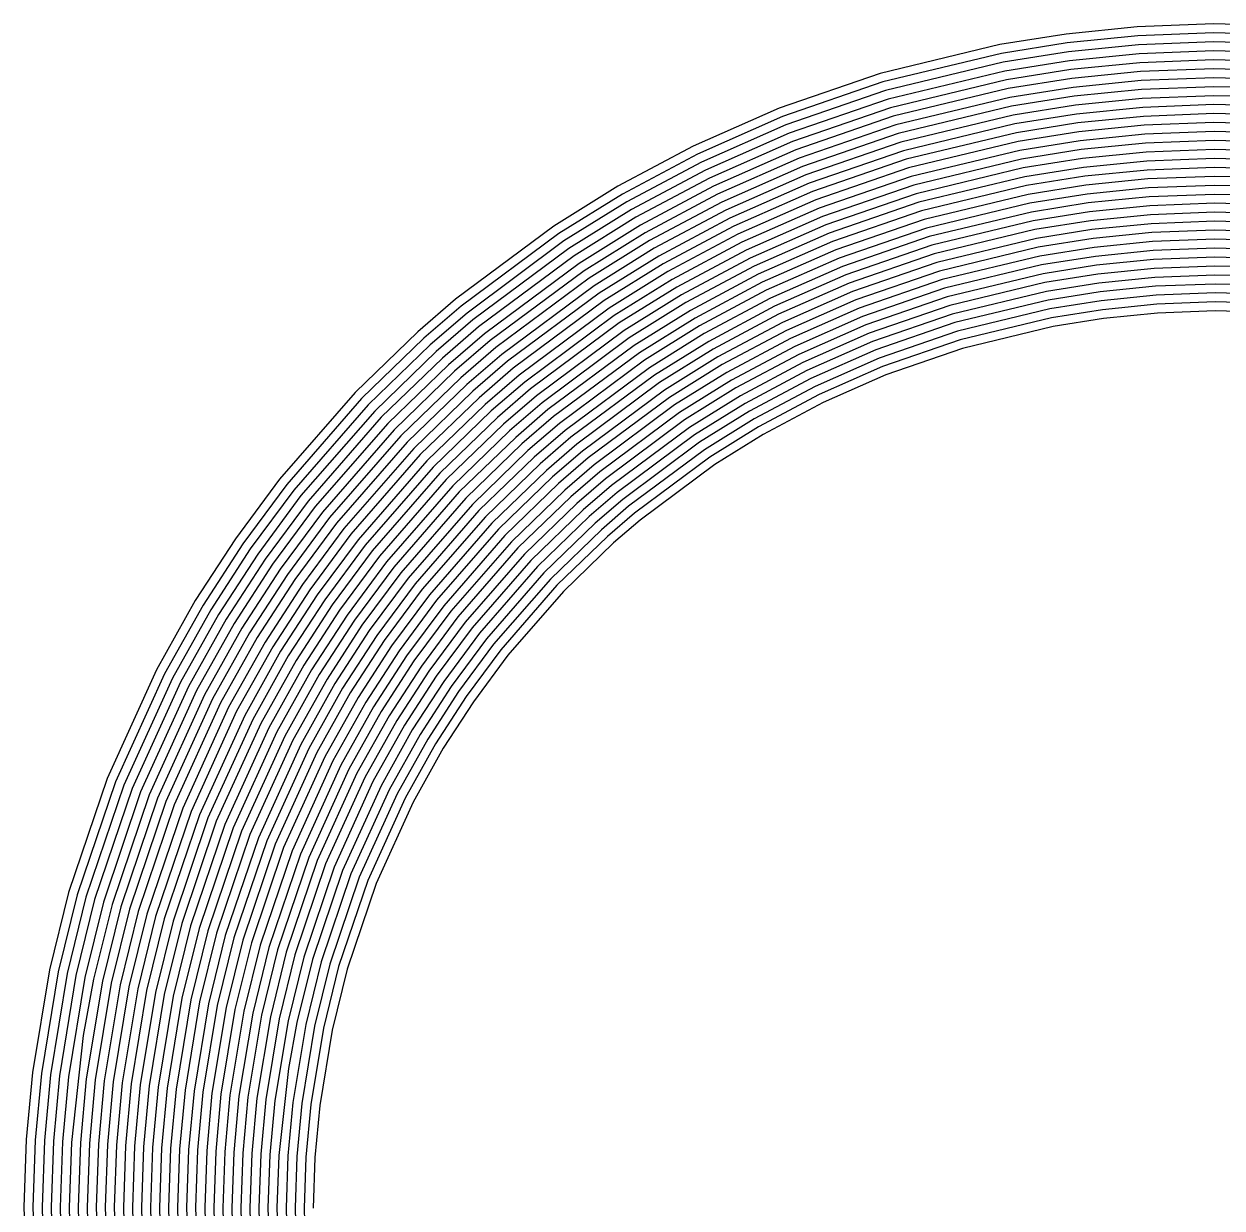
# Model space of a CAD drawing. Header units: metres. Extents: x -19 to 19, y -19.6 to 19.6.
# Drawn here: x 1.022 to 5.002, y 15.697 to 19.63 of the extents above; entities that cross this region are included whole.
import ezdxf

# ---------------------------------------------------------------- set-up
doc = ezdxf.new("R2010")
doc.units = ezdxf.units.M

msp = doc.modelspace()

# ---------------------------------------------------------------- linework, layer by layer
for p, q in [((4.719764, 19.620265, -0.495129), (4.483577, 19.596554, -0.492104)), ((4.972677, 19.630106, -0.496395), (4.719764, 19.620265, -0.495129)), ((5.24357, 19.622935, -0.495508), (4.972677, 19.630106, -0.496395)), ((4.483577, 19.596554, -0.492104), (4.262965, 19.561513, -0.487653)), ((4.721864, 19.590551, -0.491456), (4.487463, 19.567018, -0.488459)), ((4.972865, 19.600317, -0.492712), (4.721864, 19.590551, -0.491456)), ((5.24171, 19.5932, -0.491833), (4.972865, 19.600317, -0.492712)), ((4.262965, 19.561513, -0.487653), (3.8665, 19.466029, -0.475577)), ((4.487463, 19.567018, -0.488459), (4.268517, 19.532241, -0.484046)), ((4.723964, 19.560836, -0.487784), (4.491348, 19.537483, -0.484813)), ((4.973053, 19.570528, -0.489029), (4.723964, 19.560836, -0.487784)), ((4.973241, 19.540739, -0.485346), (4.726065, 19.531121, -0.484112)), ((5.23985, 19.563466, -0.488157), (4.973053, 19.570528, -0.489029)), ((5.23799, 19.533731, -0.484482), (4.973241, 19.540739, -0.485346)), ((4.268517, 19.532241, -0.484046), (3.875041, 19.437476, -0.472075)), ((4.274068, 19.502969, -0.480439), (3.883581, 19.408922, -0.468574)), ((4.491348, 19.537483, -0.484813), (4.274068, 19.502969, -0.480439)), ((4.495233, 19.507947, -0.481167), (4.27962, 19.473697, -0.476833)), ((4.726065, 19.531121, -0.484112), (4.495233, 19.507947, -0.481167)), ((4.728165, 19.501407, -0.48044), (4.499118, 19.478411, -0.477522)), ((4.97343, 19.51095, -0.481662), (4.728165, 19.501407, -0.48044)), ((5.23613, 19.503996, -0.480806), (4.97343, 19.51095, -0.481662)), ((3.8665, 19.466029, -0.475577), (3.530355, 19.350237, -0.46103)), ((4.27962, 19.473697, -0.476833), (3.892122, 19.380368, -0.465072)), ((4.499118, 19.478411, -0.477522), (4.285172, 19.444426, -0.473226)), ((4.730265, 19.471692, -0.476768), (4.503003, 19.448875, -0.473876)), ((4.973618, 19.481162, -0.477979), (4.730265, 19.471692, -0.476768)), ((5.23427, 19.474261, -0.477131), (4.973618, 19.481162, -0.477979)), ((3.875041, 19.437476, -0.472075), (3.541435, 19.322556, -0.457654)), ((4.285172, 19.444426, -0.473226), (3.900663, 19.351815, -0.461571)), ((4.503003, 19.448875, -0.473876), (4.290724, 19.415154, -0.46962)), ((4.506888, 19.419339, -0.47023), (4.296276, 19.385882, -0.466013)), ((4.732366, 19.441978, -0.473096), (4.506888, 19.419339, -0.47023)), ((4.973806, 19.451373, -0.474296), (4.732366, 19.441978, -0.473096)), ((4.973994, 19.421584, -0.470613), (4.734466, 19.412263, -0.469424)), ((5.23241, 19.444526, -0.473456), (4.973806, 19.451373, -0.474296)), ((5.23055, 19.414792, -0.46978), (4.973994, 19.421584, -0.470613)), ((3.883581, 19.408922, -0.468574), (3.552514, 19.294875, -0.454279)), ((3.892122, 19.380368, -0.465072), (3.563594, 19.267194, -0.450904)), ((4.290724, 19.415154, -0.46962), (3.909203, 19.323261, -0.458069)), ((4.296276, 19.385882, -0.466013), (3.917744, 19.294707, -0.454568)), ((4.510773, 19.389803, -0.466585), (4.301828, 19.35661, -0.462407)), ((4.734466, 19.412263, -0.469424), (4.510773, 19.389803, -0.466585)), ((4.736566, 19.382548, -0.465752), (4.514658, 19.360267, -0.462939)), ((4.974183, 19.391795, -0.46693), (4.736566, 19.382548, -0.465752)), ((5.22869, 19.385057, -0.466105), (4.974183, 19.391795, -0.46693)), ((3.530355, 19.350237, -0.46103), (3.245299, 19.224568, -0.445349)), ((3.900663, 19.351815, -0.461571), (3.574673, 19.239513, -0.447529)), ((4.301828, 19.35661, -0.462407), (3.926284, 19.266154, -0.451066)), ((4.514658, 19.360267, -0.462939), (4.307379, 19.327338, -0.4588)), ((4.738667, 19.352834, -0.462079), (4.518543, 19.330731, -0.459293)), ((4.974371, 19.362006, -0.463246), (4.738667, 19.352834, -0.462079)), ((5.22683, 19.355322, -0.462429), (4.974371, 19.362006, -0.463246)), ((3.541435, 19.322556, -0.457654), (3.258776, 19.197947, -0.442123)), ((3.909203, 19.323261, -0.458069), (3.585753, 19.211832, -0.444154)), ((4.307379, 19.327338, -0.4588), (3.934825, 19.2376, -0.447564)), ((4.518543, 19.330731, -0.459293), (4.312931, 19.298066, -0.455193)), ((4.522428, 19.301195, -0.455648), (4.318483, 19.268795, -0.451587)), ((4.740767, 19.323119, -0.458407), (4.522428, 19.301195, -0.455648)), ((4.974559, 19.332217, -0.459563), (4.740767, 19.323119, -0.458407)), ((4.974747, 19.302429, -0.45588), (4.742867, 19.293404, -0.454735)), ((5.22497, 19.325587, -0.458754), (4.974559, 19.332217, -0.459563)), ((5.22311, 19.295853, -0.455079), (4.974747, 19.302429, -0.45588)), ((3.552514, 19.294875, -0.454279), (3.272252, 19.171327, -0.438897)), ((3.563594, 19.267194, -0.450904), (3.285729, 19.144706, -0.435671)), ((3.917744, 19.294707, -0.454568), (3.596832, 19.184151, -0.440778)), ((3.926284, 19.266154, -0.451066), (3.607912, 19.156469, -0.437403)), ((4.312931, 19.298066, -0.455193), (3.943366, 19.209046, -0.444063)), ((4.318483, 19.268795, -0.451587), (3.951906, 19.180492, -0.440561)), ((4.526313, 19.271659, -0.452002), (4.324035, 19.239523, -0.44798)), ((4.742867, 19.293404, -0.454735), (4.526313, 19.271659, -0.452002)), ((4.744968, 19.26369, -0.451063), (4.530198, 19.242123, -0.448357)), ((4.974936, 19.27264, -0.452197), (4.744968, 19.26369, -0.451063)), ((5.22125, 19.266118, -0.451403), (4.974936, 19.27264, -0.452197)), ((3.245299, 19.224568, -0.445349), (2.994642, 19.090904, -0.428798)), ((3.574673, 19.239513, -0.447529), (3.299205, 19.118085, -0.432446)), ((3.934825, 19.2376, -0.447564), (3.618992, 19.128788, -0.434028)), ((4.324035, 19.239523, -0.44798), (3.960447, 19.151939, -0.43706)), ((4.530198, 19.242123, -0.448357), (4.329587, 19.210251, -0.444374)), ((4.747068, 19.233975, -0.447391), (4.534083, 19.212588, -0.444711)), ((4.975124, 19.242851, -0.448513), (4.747068, 19.233975, -0.447391)), ((5.21939, 19.236383, -0.447728), (4.975124, 19.242851, -0.448513)), ((3.258776, 19.197947, -0.442123), (3.00973, 19.065141, -0.425697)), ((3.585753, 19.211832, -0.444154), (3.312681, 19.091465, -0.42922)), ((3.596832, 19.184151, -0.440778), (3.326158, 19.064844, -0.425994)), ((3.943366, 19.209046, -0.444063), (3.630071, 19.101107, -0.430653)), ((3.951906, 19.180492, -0.440561), (3.641151, 19.073426, -0.427278)), ((4.329587, 19.210251, -0.444374), (3.968988, 19.123385, -0.433558)), ((4.335139, 19.180979, -0.440767), (3.977528, 19.094831, -0.430057)), ((4.534083, 19.212588, -0.444711), (4.335139, 19.180979, -0.440767)), ((4.537969, 19.183052, -0.441065), (4.34069, 19.151707, -0.437161)), ((4.749168, 19.20426, -0.443719), (4.537969, 19.183052, -0.441065)), ((4.975312, 19.213062, -0.44483), (4.749168, 19.20426, -0.443719)), ((4.9755, 19.183273, -0.441147), (4.751269, 19.174546, -0.440047)), ((5.21753, 19.206648, -0.444053), (4.975312, 19.213062, -0.44483)), ((5.21567, 19.176914, -0.440377), (4.9755, 19.183273, -0.441147)), ((3.272252, 19.171327, -0.438897), (3.024818, 19.039377, -0.422596)), ((3.285729, 19.144706, -0.435671), (3.039905, 19.013614, -0.419496)), ((3.607912, 19.156469, -0.437403), (3.339634, 19.038224, -0.422768)), ((3.960447, 19.151939, -0.43706), (3.65223, 19.045745, -0.423902)), ((4.34069, 19.151707, -0.437161), (3.986069, 19.066278, -0.426555)), ((4.541854, 19.153516, -0.43742), (4.346242, 19.122435, -0.433554)), ((4.751269, 19.174546, -0.440047), (4.541854, 19.153516, -0.43742)), ((4.753369, 19.144831, -0.436375), (4.545739, 19.12398, -0.433774)), ((4.975689, 19.153484, -0.437464), (4.753369, 19.144831, -0.436375)), ((5.21381, 19.147179, -0.436702), (4.975689, 19.153484, -0.437464)), ((3.299205, 19.118085, -0.432446), (3.054993, 18.98785, -0.416395)), ((3.618992, 19.128788, -0.434028), (3.35311, 19.011603, -0.419542)), ((3.630071, 19.101107, -0.430653), (3.366587, 18.984982, -0.416316)), ((3.968988, 19.123385, -0.433558), (3.66331, 19.018064, -0.420527)), ((4.346242, 19.122435, -0.433554), (3.99461, 19.037724, -0.423054)), ((4.545739, 19.12398, -0.433774), (4.351794, 19.093164, -0.429947)), ((4.755469, 19.115117, -0.432702), (4.549624, 19.094444, -0.430128)), ((4.975877, 19.123695, -0.433781), (4.755469, 19.115117, -0.432702)), ((5.21195, 19.117444, -0.433026), (4.975877, 19.123695, -0.433781)), ((2.994642, 19.090904, -0.428798), (2.782374, 18.958743, -0.412552)), ((3.00973, 19.065141, -0.425697), (2.799065, 18.933975, -0.409591)), ((3.312681, 19.091465, -0.42922), (3.070081, 18.962086, -0.413294)), ((3.326158, 19.064844, -0.425994), (3.085169, 18.936323, -0.410193)), ((3.641151, 19.073426, -0.427278), (3.380063, 18.958362, -0.41309)), ((3.977528, 19.094831, -0.430057), (3.674389, 18.990383, -0.417152)), ((3.986069, 19.066278, -0.426555), (3.685469, 18.962701, -0.413777)), ((4.351794, 19.093164, -0.429947), (4.00315, 19.00917, -0.419552)), ((4.357346, 19.063892, -0.426341), (4.011691, 18.980617, -0.41605)), ((4.549624, 19.094444, -0.430128), (4.357346, 19.063892, -0.426341)), ((4.553509, 19.064908, -0.426483), (4.362898, 19.03462, -0.422734)), ((4.75757, 19.085402, -0.42903), (4.553509, 19.064908, -0.426483)), ((4.976065, 19.093907, -0.430097), (4.75757, 19.085402, -0.42903)), ((4.976253, 19.064118, -0.426414), (4.75967, 19.055687, -0.425358)), ((5.21009, 19.087709, -0.429351), (4.976065, 19.093907, -0.430097)), ((5.20823, 19.057974, -0.425676), (4.976253, 19.064118, -0.426414)), ((3.024818, 19.039377, -0.422596), (2.815756, 18.909208, -0.406629)), ((3.339634, 19.038224, -0.422768), (3.100257, 18.910559, -0.407093)), ((3.65223, 19.045745, -0.423902), (3.39354, 18.931741, -0.409864)), ((3.99461, 19.037724, -0.423054), (3.696548, 18.93502, -0.410402)), ((4.362898, 19.03462, -0.422734), (4.020232, 18.952063, -0.412549)), ((4.557394, 19.035372, -0.422837), (4.36845, 19.005348, -0.419128)), ((4.75967, 19.055687, -0.425358), (4.557394, 19.035372, -0.422837)), ((4.76177, 19.025973, -0.421686), (4.561279, 19.005836, -0.419191)), ((4.976441, 19.034329, -0.422731), (4.76177, 19.025973, -0.421686)), ((5.20637, 19.02824, -0.422), (4.976441, 19.034329, -0.422731)), ((3.039905, 19.013614, -0.419496), (2.832446, 18.88444, -0.403667)), ((3.054993, 18.98785, -0.416395), (2.849137, 18.859673, -0.400706)), ((3.35311, 19.011603, -0.419542), (3.115345, 18.884796, -0.403992)), ((3.366587, 18.984982, -0.416316), (3.130432, 18.859032, -0.400891)), ((3.66331, 19.018064, -0.420527), (3.407016, 18.905121, -0.406639)), ((3.674389, 18.990383, -0.417152), (3.420492, 18.8785, -0.403413)), ((4.00315, 19.00917, -0.419552), (3.707628, 18.907339, -0.407026)), ((4.36845, 19.005348, -0.419128), (4.028772, 18.923509, -0.409047)), ((4.561279, 19.005836, -0.419191), (4.374001, 18.976076, -0.415521)), ((4.76387, 18.996258, -0.418014), (4.565164, 18.9763, -0.415546)), ((4.97663, 19.00454, -0.419048), (4.76387, 18.996258, -0.418014)), ((5.20451, 18.998505, -0.418325), (4.97663, 19.00454, -0.419048)), ((2.782374, 18.958743, -0.412552), (2.455676, 18.715739, -0.383001)), ((3.070081, 18.962086, -0.413294), (2.865828, 18.834905, -0.397744)), ((3.380063, 18.958362, -0.41309), (3.14552, 18.833269, -0.397791)), ((3.685469, 18.962701, -0.413777), (3.433969, 18.85188, -0.400187)), ((4.011691, 18.980617, -0.41605), (3.718707, 18.879658, -0.403651)), ((4.020232, 18.952063, -0.412549), (3.729787, 18.851977, -0.400276)), ((4.374001, 18.976076, -0.415521), (4.037313, 18.894956, -0.405546)), ((4.379553, 18.946804, -0.411915), (4.045853, 18.866402, -0.402044)), ((4.565164, 18.9763, -0.415546), (4.379553, 18.946804, -0.411915)), ((4.569049, 18.946764, -0.4119), (4.385105, 18.917532, -0.408308)), ((4.765971, 18.966543, -0.414342), (4.569049, 18.946764, -0.4119)), ((4.976818, 18.974751, -0.415365), (4.765971, 18.966543, -0.414342)), ((4.977006, 18.944962, -0.411681), (4.768071, 18.936829, -0.41067)), ((5.20265, 18.96877, -0.41465), (4.976818, 18.974751, -0.415365)), ((5.20079, 18.939035, -0.410974), (4.977006, 18.944962, -0.411681)), ((2.799065, 18.933975, -0.409591), (2.474842, 18.692809, -0.380294)), ((2.815756, 18.909208, -0.406629), (2.494008, 18.669879, -0.377587)), ((3.085169, 18.936323, -0.410193), (2.882519, 18.810138, -0.394783)), ((3.100257, 18.910559, -0.407093), (2.899209, 18.78537, -0.391821)), ((3.39354, 18.931741, -0.409864), (3.160608, 18.807505, -0.39469)), ((3.407016, 18.905121, -0.406639), (3.175696, 18.781742, -0.391589)), ((3.696548, 18.93502, -0.410402), (3.447445, 18.825259, -0.396961)), ((3.707628, 18.907339, -0.407026), (3.460921, 18.798638, -0.393735)), ((4.028772, 18.923509, -0.409047), (3.740866, 18.824296, -0.396901)), ((4.385105, 18.917532, -0.408308), (4.054394, 18.837848, -0.398543)), ((4.572934, 18.917228, -0.408254), (4.390657, 18.888261, -0.404701)), ((4.768071, 18.936829, -0.41067), (4.572934, 18.917228, -0.408254)), ((4.770171, 18.907114, -0.406998), (4.576819, 18.887692, -0.404609)), ((4.977194, 18.915173, -0.407998), (4.770171, 18.907114, -0.406998)), ((5.19893, 18.909301, -0.407299), (4.977194, 18.915173, -0.407998)), ((2.832446, 18.88444, -0.403667), (2.513174, 18.64695, -0.37488)), ((3.115345, 18.884796, -0.403992), (2.9159, 18.760603, -0.38886)), ((3.420492, 18.8785, -0.403413), (3.190784, 18.755978, -0.388489)), ((3.718707, 18.879658, -0.403651), (3.474398, 18.772018, -0.390509)), ((4.037313, 18.894956, -0.405546), (3.751946, 18.796614, -0.393526)), ((4.045853, 18.866402, -0.402044), (3.763026, 18.768933, -0.39015)), ((4.390657, 18.888261, -0.404701), (4.062935, 18.809294, -0.395041)), ((4.576819, 18.887692, -0.404609), (4.396209, 18.858989, -0.401095)), ((4.772272, 18.877399, -0.403325), (4.580704, 18.858157, -0.400963)), ((4.977383, 18.885385, -0.404315), (4.772272, 18.877399, -0.403325)), ((5.19707, 18.879566, -0.403623), (4.977383, 18.885385, -0.404315)), ((2.849137, 18.859673, -0.400706), (2.532341, 18.62402, -0.372173)), ((2.865828, 18.834905, -0.397744), (2.551507, 18.60109, -0.369465)), ((3.130432, 18.859032, -0.400891), (2.932591, 18.735835, -0.385898)), ((3.14552, 18.833269, -0.397791), (2.949282, 18.711068, -0.382937)), ((3.433969, 18.85188, -0.400187), (3.205872, 18.730215, -0.385388)), ((3.447445, 18.825259, -0.396961), (3.220959, 18.704451, -0.382287)), ((3.729787, 18.851977, -0.400276), (3.487874, 18.745397, -0.387283)), ((3.740866, 18.824296, -0.396901), (3.501351, 18.718777, -0.384058)), ((4.054394, 18.837848, -0.398543), (3.774105, 18.741252, -0.386775)), ((4.396209, 18.858989, -0.401095), (4.071475, 18.780741, -0.39154)), ((4.401761, 18.829717, -0.397488), (4.080016, 18.752187, -0.388038)), ((4.580704, 18.858157, -0.400963), (4.401761, 18.829717, -0.397488)), ((4.584589, 18.828621, -0.397317), (4.407312, 18.800445, -0.393882)), ((4.774372, 18.847685, -0.399653), (4.584589, 18.828621, -0.397317)), ((4.977571, 18.855596, -0.400632), (4.774372, 18.847685, -0.399653)), ((4.977759, 18.825807, -0.396948), (4.776472, 18.81797, -0.395981)), ((5.19521, 18.849831, -0.399948), (4.977571, 18.855596, -0.400632)), ((5.19335, 18.820096, -0.396273), (4.977759, 18.825807, -0.396948)), ((2.882519, 18.810138, -0.394783), (2.570673, 18.57816, -0.366758)), ((2.899209, 18.78537, -0.391821), (2.589839, 18.55523, -0.364051)), ((3.160608, 18.807505, -0.39469), (2.965972, 18.6863, -0.379975)), ((3.460921, 18.798638, -0.393735), (3.236047, 18.678688, -0.379186)), ((3.751946, 18.796614, -0.393526), (3.514827, 18.692156, -0.380832)), ((4.062935, 18.809294, -0.395041), (3.785185, 18.713571, -0.3834)), ((4.407312, 18.800445, -0.393882), (4.088557, 18.723633, -0.384537)), ((4.588474, 18.799085, -0.393672), (4.412864, 18.771173, -0.390275)), ((4.776472, 18.81797, -0.395981), (4.588474, 18.799085, -0.393672)), ((4.778573, 18.788255, -0.392309), (4.59236, 18.769549, -0.390026)), ((4.977947, 18.796018, -0.393265), (4.778573, 18.788255, -0.392309)), ((5.19149, 18.790362, -0.392597), (4.977947, 18.796018, -0.393265)), ((2.9159, 18.760603, -0.38886), (2.609006, 18.532301, -0.361344)), ((3.175696, 18.781742, -0.391589), (2.982663, 18.661533, -0.377014)), ((3.190784, 18.755978, -0.388489), (2.999354, 18.636765, -0.374052)), ((3.474398, 18.772018, -0.390509), (3.251135, 18.652924, -0.376086)), ((3.487874, 18.745397, -0.387283), (3.266223, 18.627161, -0.372985)), ((3.763026, 18.768933, -0.39015), (3.528303, 18.665536, -0.377606)), ((4.071475, 18.780741, -0.39154), (3.796264, 18.68589, -0.380025)), ((4.080016, 18.752187, -0.388038), (3.807344, 18.658209, -0.37665)), ((4.412864, 18.771173, -0.390275), (4.097097, 18.69508, -0.381035)), ((4.59236, 18.769549, -0.390026), (4.418416, 18.741901, -0.386668)), ((4.780673, 18.758541, -0.388637), (4.596245, 18.740013, -0.38638)), ((4.978136, 18.766229, -0.389582), (4.780673, 18.758541, -0.388637)), ((5.18963, 18.760627, -0.388922), (4.978136, 18.766229, -0.389582)), ((2.455676, 18.715739, -0.383001), (2.330492, 18.607788, -0.37)), ((2.932591, 18.735835, -0.385898), (2.628172, 18.509371, -0.358637)), ((2.949282, 18.711068, -0.382937), (2.647338, 18.486441, -0.355929)), ((3.205872, 18.730215, -0.385388), (3.016045, 18.611998, -0.371091)), ((3.220959, 18.704451, -0.382287), (3.032735, 18.58723, -0.368129)), ((3.501351, 18.718777, -0.384058), (3.281311, 18.601397, -0.369884)), ((3.774105, 18.741252, -0.386775), (3.54178, 18.638915, -0.37438)), ((3.785185, 18.713571, -0.3834), (3.555256, 18.612294, -0.371154)), ((4.088557, 18.723633, -0.384537), (3.818423, 18.630528, -0.373274)), ((4.418416, 18.741901, -0.386668), (4.105638, 18.666526, -0.377533)), ((4.423968, 18.71263, -0.383062), (4.114179, 18.637972, -0.374032)), ((4.596245, 18.740013, -0.38638), (4.423968, 18.71263, -0.383062)), ((4.60013, 18.710477, -0.382735), (4.42952, 18.683358, -0.379455)), ((4.782773, 18.728826, -0.384965), (4.60013, 18.710477, -0.382735)), ((4.978324, 18.73644, -0.385899), (4.782773, 18.728826, -0.384965)), ((4.978512, 18.706652, -0.382216), (4.784874, 18.699112, -0.381293)), ((5.18777, 18.730892, -0.385247), (4.978324, 18.73644, -0.385899)), ((5.18591, 18.701157, -0.381571), (4.978512, 18.706652, -0.382216)), ((2.474842, 18.692809, -0.380294), (2.350815, 18.585854, -0.367424)), ((2.494008, 18.669879, -0.377587), (2.371137, 18.56392, -0.364848)), ((2.965972, 18.6863, -0.379975), (2.666504, 18.463511, -0.353222)), ((3.236047, 18.678688, -0.379186), (3.049426, 18.562463, -0.365168)), ((3.514827, 18.692156, -0.380832), (3.296398, 18.575633, -0.366784)), ((3.528303, 18.665536, -0.377606), (3.311486, 18.54987, -0.363683)), ((3.796264, 18.68589, -0.380025), (3.568733, 18.585674, -0.367928)), ((4.097097, 18.69508, -0.381035), (3.829503, 18.602846, -0.369899)), ((4.105638, 18.666526, -0.377533), (3.840582, 18.575165, -0.366524)), ((4.42952, 18.683358, -0.379455), (4.122719, 18.609419, -0.37053)), ((4.604015, 18.680941, -0.379089), (4.435072, 18.654086, -0.375849)), ((4.784874, 18.699112, -0.381293), (4.604015, 18.680941, -0.379089)), ((4.786974, 18.669397, -0.377621), (4.6079, 18.651405, -0.375443)), ((4.9787, 18.676863, -0.378532), (4.786974, 18.669397, -0.377621)), ((5.18405, 18.671422, -0.377896), (4.9787, 18.676863, -0.378532)), ((2.513174, 18.64695, -0.37488), (2.39146, 18.541986, -0.362271)), ((2.532341, 18.62402, -0.372173), (2.411782, 18.520052, -0.359695)), ((2.982663, 18.661533, -0.377014), (2.685671, 18.440581, -0.350515)), ((2.999354, 18.636765, -0.374052), (2.704837, 18.417652, -0.347808)), ((3.251135, 18.652924, -0.376086), (3.066117, 18.537695, -0.362206)), ((3.266223, 18.627161, -0.372985), (3.082808, 18.512928, -0.359245)), ((3.54178, 18.638915, -0.37438), (3.326574, 18.524106, -0.360582)), ((3.807344, 18.658209, -0.37665), (3.582209, 18.559053, -0.364702)), ((3.818423, 18.630528, -0.373274), (3.595685, 18.532433, -0.361476)), ((4.114179, 18.637972, -0.374032), (3.851662, 18.547484, -0.363149)), ((4.435072, 18.654086, -0.375849), (4.13126, 18.580865, -0.367029)), ((4.440623, 18.624814, -0.372242), (4.139801, 18.552311, -0.363527)), ((4.6079, 18.651405, -0.375443), (4.440623, 18.624814, -0.372242)), ((2.330492, 18.607788, -0.37), (2.122206, 18.406214, -0.345947)), ((2.350815, 18.585854, -0.367424), (2.143832, 18.385539, -0.343546)), ((2.551507, 18.60109, -0.369465), (2.432104, 18.498118, -0.357119)), ((3.016045, 18.611998, -0.371091), (2.724003, 18.394722, -0.345101)), ((3.032735, 18.58723, -0.368129), (2.743169, 18.371792, -0.342393)), ((3.281311, 18.601397, -0.369884), (3.099498, 18.48816, -0.356283)), ((3.555256, 18.612294, -0.371154), (3.341662, 18.498343, -0.357482)), ((3.568733, 18.585674, -0.367928), (3.35675, 18.472579, -0.354381)), ((3.829503, 18.602846, -0.369899), (3.609162, 18.505812, -0.358251)), ((4.122719, 18.609419, -0.37053), (3.862741, 18.519803, -0.359774)), ((2.371137, 18.56392, -0.364848), (2.165459, 18.364865, -0.341144)), ((2.570673, 18.57816, -0.366758), (2.452427, 18.476184, -0.354542)), ((2.589839, 18.55523, -0.364051), (2.472749, 18.45425, -0.351966)), ((3.049426, 18.562463, -0.365168), (2.762336, 18.348862, -0.339686)), ((3.296398, 18.575633, -0.366784), (3.116189, 18.463393, -0.353321)), ((3.311486, 18.54987, -0.363683), (3.13288, 18.438625, -0.35036)), ((3.582209, 18.559053, -0.364702), (3.371838, 18.446816, -0.35128)), ((3.840582, 18.575165, -0.366524), (3.622638, 18.479192, -0.355025)), ((3.851662, 18.547484, -0.363149), (3.636114, 18.452571, -0.351799)), ((4.13126, 18.580865, -0.367029), (3.873821, 18.492122, -0.356398)), ((4.139801, 18.552311, -0.363527), (3.8849, 18.464441, -0.353023)), ((2.39146, 18.541986, -0.362271), (2.187085, 18.34419, -0.338742)), ((2.411782, 18.520052, -0.359695), (2.208712, 18.323515, -0.33634)), ((2.609006, 18.532301, -0.361344), (2.493072, 18.432316, -0.34939)), ((2.628172, 18.509371, -0.358637), (2.513394, 18.410382, -0.346813)), ((3.066117, 18.537695, -0.362206), (2.781502, 18.325933, -0.336979)), ((3.082808, 18.512928, -0.359245), (2.800668, 18.303003, -0.334272)), ((3.326574, 18.524106, -0.360582), (3.149571, 18.413858, -0.347398)), ((3.595685, 18.532433, -0.361476), (3.386925, 18.421052, -0.348179)), ((3.609162, 18.505812, -0.358251), (3.402013, 18.395289, -0.345079)), ((3.862741, 18.519803, -0.359774), (3.649591, 18.42595, -0.348573)), ((2.432104, 18.498118, -0.357119), (2.230338, 18.30284, -0.333938)), ((2.452427, 18.476184, -0.354542), (2.251965, 18.282166, -0.331536)), ((2.647338, 18.486441, -0.355929), (2.533717, 18.388448, -0.344237)), ((3.099498, 18.48816, -0.356283), (2.819834, 18.280073, -0.331565)), ((3.341662, 18.498343, -0.357482), (3.166261, 18.38909, -0.344437)), ((3.35675, 18.472579, -0.354381), (3.182952, 18.364323, -0.341475)), ((3.622638, 18.479192, -0.355025), (3.417101, 18.369525, -0.341978)), ((3.873821, 18.492122, -0.356398), (3.663067, 18.39933, -0.345347)), ((3.8849, 18.464441, -0.353023), (3.676544, 18.372709, -0.342121)), ((2.472749, 18.45425, -0.351966), (2.273591, 18.261491, -0.329134)), ((2.493072, 18.432316, -0.34939), (2.295218, 18.240816, -0.326732)), ((2.666504, 18.463511, -0.353222), (2.554039, 18.366514, -0.341661)), ((2.685671, 18.440581, -0.350515), (2.574362, 18.34458, -0.339084)), ((3.116189, 18.463393, -0.353321), (2.839001, 18.257143, -0.328857)), ((3.13288, 18.438625, -0.35036), (2.858167, 18.234213, -0.32615)), ((3.371838, 18.446816, -0.35128), (3.199643, 18.339555, -0.338514)), ((3.636114, 18.452571, -0.351799), (3.432189, 18.343762, -0.338877)), ((3.649591, 18.42595, -0.348573), (3.447277, 18.317998, -0.335777)), ((2.122206, 18.406214, -0.345947), (1.871049, 18.118066, -0.312045)), ((2.143832, 18.385539, -0.343546), (1.894755, 18.099783, -0.309953)), ((2.513394, 18.410382, -0.346813), (2.316845, 18.220142, -0.324331)), ((2.533717, 18.388448, -0.344237), (2.338471, 18.199467, -0.321929)), ((2.704837, 18.417652, -0.347808), (2.594684, 18.322646, -0.336508)), ((2.724003, 18.394722, -0.345101), (2.615006, 18.300712, -0.333932)), ((3.149571, 18.413858, -0.347398), (2.877333, 18.211284, -0.323443)), ((3.166261, 18.38909, -0.344437), (2.8965, 18.188354, -0.320736)), ((3.386925, 18.421052, -0.348179), (3.216333, 18.314788, -0.335552)), ((3.402013, 18.395289, -0.345079), (3.233024, 18.29002, -0.332591)), ((3.663067, 18.39933, -0.345347), (3.462365, 18.292235, -0.332676)), ((2.165459, 18.364865, -0.341144), (1.918461, 18.081501, -0.30786)), ((2.554039, 18.366514, -0.341661), (2.360098, 18.178792, -0.319527)), ((2.743169, 18.371792, -0.342393), (2.635329, 18.278778, -0.331355)), ((2.762336, 18.348862, -0.339686), (2.655651, 18.256844, -0.328779)), ((3.182952, 18.364323, -0.341475), (2.915666, 18.165424, -0.318029)), ((3.417101, 18.369525, -0.341978), (3.249715, 18.265253, -0.329629)), ((3.676544, 18.372709, -0.342121), (3.477452, 18.266471, -0.329575)), ((2.187085, 18.34419, -0.338742), (1.942167, 18.063218, -0.305768)), ((2.208712, 18.323515, -0.33634), (1.965873, 18.044936, -0.303676)), ((2.574362, 18.34458, -0.339084), (2.381724, 18.158117, -0.317125)), ((2.594684, 18.322646, -0.336508), (2.403351, 18.137443, -0.314723)), ((2.781502, 18.325933, -0.336979), (2.675974, 18.23491, -0.326203)), ((3.199643, 18.339555, -0.338514), (2.934832, 18.142494, -0.315321)), ((3.216333, 18.314788, -0.335552), (2.953998, 18.119564, -0.312614)), ((3.432189, 18.343762, -0.338877), (3.266406, 18.240485, -0.326668)), ((3.447277, 18.317998, -0.335777), (3.283096, 18.215717, -0.323706)), ((2.230338, 18.30284, -0.333938), (1.989579, 18.026653, -0.301583)), ((2.251965, 18.282166, -0.331536), (2.013285, 18.008371, -0.299491)), ((2.615006, 18.300712, -0.333932), (2.424977, 18.116768, -0.312321)), ((2.635329, 18.278778, -0.331355), (2.446604, 18.096093, -0.309919)), ((2.800668, 18.303003, -0.334272), (2.696296, 18.212976, -0.323627)), ((2.819834, 18.280073, -0.331565), (2.716619, 18.191042, -0.32105)), ((3.233024, 18.29002, -0.332591), (2.973165, 18.096635, -0.309907)), ((3.249715, 18.265253, -0.329629), (2.992331, 18.073705, -0.3072)), ((3.462365, 18.292235, -0.332676), (3.299787, 18.19095, -0.320745)), ((3.477452, 18.266471, -0.329575), (3.316478, 18.166182, -0.317783)), ((2.273591, 18.261491, -0.329134), (2.036991, 17.990088, -0.297398)), ((2.295218, 18.240816, -0.326732), (2.060697, 17.971806, -0.295306)), ((2.655651, 18.256844, -0.328779), (2.46823, 18.075418, -0.307517)), ((2.675974, 18.23491, -0.326203), (2.489857, 18.054744, -0.305115)), ((2.839001, 18.257143, -0.328857), (2.736941, 18.169108, -0.318474)), ((2.858167, 18.234213, -0.32615), (2.757264, 18.147174, -0.315898)), ((3.266406, 18.240485, -0.326668), (3.011497, 18.050775, -0.304493)), ((2.316845, 18.220142, -0.324331), (2.084403, 17.953523, -0.293214)), ((2.338471, 18.199467, -0.321929), (2.108109, 17.935241, -0.291121)), ((2.696296, 18.212976, -0.323627), (2.511484, 18.034069, -0.302714)), ((2.716619, 18.191042, -0.32105), (2.53311, 18.013394, -0.300312)), ((2.877333, 18.211284, -0.323443), (2.777586, 18.12524, -0.313321)), ((2.8965, 18.188354, -0.320736), (2.797909, 18.103306, -0.310745)), ((3.283096, 18.215717, -0.323706), (3.030663, 18.027845, -0.301785)), ((3.299787, 18.19095, -0.320745), (3.04983, 18.004915, -0.299078)), ((2.360098, 18.178792, -0.319527), (2.131815, 17.916958, -0.289029)), ((2.381724, 18.158117, -0.317125), (2.155521, 17.898676, -0.286936)), ((2.736941, 18.169108, -0.318474), (2.554737, 17.992719, -0.29791)), ((2.757264, 18.147174, -0.315898), (2.576363, 17.972045, -0.295508)), ((2.915666, 18.165424, -0.318029), (2.818231, 18.081372, -0.308169)), ((3.316478, 18.166182, -0.317783), (3.068996, 17.981986, -0.296371)), ((1.871049, 18.118066, -0.312045), (1.724395, 17.920015, -0.289072)), ((2.403351, 18.137443, -0.314723), (2.179227, 17.880393, -0.284844)), ((2.424977, 18.116768, -0.312321), (2.202933, 17.862111, -0.282752)), ((2.777586, 18.12524, -0.313321), (2.59799, 17.95137, -0.293106)), ((2.934832, 18.142494, -0.315321), (2.838553, 18.059438, -0.305592)), ((2.953998, 18.119564, -0.312614), (2.858876, 18.037504, -0.303016)), ((1.894755, 18.099783, -0.309953), (1.749112, 17.903096, -0.287157)), ((1.918461, 18.081501, -0.30786), (1.773829, 17.886177, -0.285241)), ((2.446604, 18.096093, -0.309919), (2.226639, 17.843828, -0.280659)), ((2.46823, 18.075418, -0.307517), (2.250345, 17.825546, -0.278567)), ((2.797909, 18.103306, -0.310745), (2.619616, 17.930695, -0.290704)), ((2.818231, 18.081372, -0.308169), (2.641243, 17.91002, -0.288302)), ((2.973165, 18.096635, -0.309907), (2.879198, 18.01557, -0.30044)), ((2.992331, 18.073705, -0.3072), (2.899521, 17.993635, -0.297863)), ((1.942167, 18.063218, -0.305768), (1.798546, 17.869258, -0.283325)), ((1.965873, 18.044936, -0.303676), (1.823264, 17.852339, -0.281409)), ((1.989579, 18.026653, -0.301583), (1.847981, 17.835421, -0.279493)), ((2.489857, 18.054744, -0.305115), (2.274051, 17.807263, -0.276474)), ((2.511484, 18.034069, -0.302714), (2.297757, 17.788981, -0.274382)), ((2.838553, 18.059438, -0.305592), (2.66287, 17.889346, -0.2859)), ((2.858876, 18.037504, -0.303016), (2.684496, 17.868671, -0.283499)), ((3.011497, 18.050775, -0.304493), (2.919843, 17.971701, -0.295287)), ((3.030663, 18.027845, -0.301785), (2.940166, 17.949767, -0.292711)), ((2.013285, 18.008371, -0.299491), (1.872698, 17.818502, -0.277577)), ((2.036991, 17.990088, -0.297398), (1.897416, 17.801583, -0.275661)), ((2.53311, 18.013394, -0.300312), (2.321463, 17.770698, -0.27229)), ((2.554737, 17.992719, -0.29791), (2.345169, 17.752416, -0.270197)), ((2.879198, 18.01557, -0.30044), (2.706123, 17.847996, -0.281097)), ((2.899521, 17.993635, -0.297863), (2.727749, 17.827322, -0.278695)), ((3.04983, 18.004915, -0.299078), (2.960488, 17.927833, -0.290134)), ((2.060697, 17.971806, -0.295306), (1.922133, 17.784664, -0.273746)), ((2.084403, 17.953523, -0.293214), (1.94685, 17.767745, -0.27183)), ((2.576363, 17.972045, -0.295508), (2.368875, 17.734133, -0.268105)), ((2.59799, 17.95137, -0.293106), (2.392581, 17.71585, -0.266013)), ((2.919843, 17.971701, -0.295287), (2.749376, 17.806647, -0.276293)), ((2.940166, 17.949767, -0.292711), (2.771002, 17.785972, -0.273891)), ((3.068996, 17.981986, -0.296371), (2.980811, 17.905899, -0.287558)), ((1.724395, 17.920015, -0.289072), (1.591328, 17.714777, -0.265547)), ((2.108109, 17.935241, -0.291121), (1.971567, 17.750826, -0.269914)), ((2.131815, 17.916958, -0.289029), (1.996285, 17.733907, -0.267998)), ((2.619616, 17.930695, -0.290704), (2.416287, 17.697568, -0.26392)), ((2.641243, 17.91002, -0.288302), (2.439993, 17.679285, -0.261828)), ((2.960488, 17.927833, -0.290134), (2.792629, 17.765297, -0.271489)), ((1.749112, 17.903096, -0.287157), (1.61707, 17.699437, -0.263827)), ((1.773829, 17.886177, -0.285241), (1.642813, 17.684097, -0.262108)), ((1.798546, 17.869258, -0.283325), (1.668555, 17.668758, -0.260388)), ((2.155521, 17.898676, -0.286936), (2.021002, 17.716988, -0.266082)), ((2.179227, 17.880393, -0.284844), (2.045719, 17.700069, -0.264166)), ((2.66287, 17.889346, -0.2859), (2.4637, 17.661003, -0.259735)), ((2.684496, 17.868671, -0.283499), (2.487406, 17.64272, -0.257643)), ((2.980811, 17.905899, -0.287558), (2.814255, 17.744624, -0.269078)), ((1.823264, 17.852339, -0.281409), (1.694297, 17.653418, -0.258668)), ((1.847981, 17.835421, -0.279493), (1.720039, 17.638078, -0.256948)), ((2.202933, 17.862111, -0.282752), (2.070437, 17.68315, -0.262251)), ((2.226639, 17.843828, -0.280659), (2.095154, 17.666231, -0.260335)), ((2.706123, 17.847996, -0.281097), (2.511112, 17.624438, -0.255551)), ((1.872698, 17.818502, -0.277577), (1.745781, 17.622738, -0.255228)), ((1.897416, 17.801583, -0.275661), (1.771524, 17.607399, -0.253509)), ((2.250345, 17.825546, -0.278567), (2.119871, 17.649313, -0.258419)), ((2.274051, 17.807263, -0.276474), (2.144588, 17.632394, -0.256503)), ((2.297757, 17.788981, -0.274382), (2.169306, 17.615475, -0.254587)), ((2.727749, 17.827322, -0.278695), (2.534818, 17.606155, -0.253458)), ((2.749376, 17.806647, -0.276293), (2.558524, 17.587873, -0.251366)), ((1.922133, 17.784664, -0.273746), (1.797266, 17.592059, -0.251789)), ((1.94685, 17.767745, -0.27183), (1.823008, 17.576719, -0.250069)), ((1.971567, 17.750826, -0.269914), (1.84875, 17.561379, -0.248349)), ((2.321463, 17.770698, -0.27229), (2.194023, 17.598556, -0.252671)), ((2.345169, 17.752416, -0.270197), (2.21874, 17.581637, -0.250756)), ((2.771002, 17.785972, -0.273891), (2.58223, 17.56959, -0.249273)), ((2.792629, 17.765297, -0.271489), (2.605936, 17.551308, -0.247181)), ((1.591328, 17.714777, -0.265547), (1.462278, 17.484478, -0.239497)), ((1.996285, 17.733907, -0.267998), (1.874492, 17.54604, -0.246629)), ((2.021002, 17.716988, -0.266082), (1.900235, 17.5307, -0.24491)), ((2.368875, 17.734133, -0.268105), (2.243458, 17.564718, -0.24884)), ((2.392581, 17.71585, -0.266013), (2.268175, 17.547799, -0.246924)), ((2.814255, 17.744624, -0.269078), (2.629642, 17.533025, -0.245089)), ((1.61707, 17.699437, -0.263827), (1.488914, 17.470732, -0.237976)), ((1.642813, 17.684097, -0.262108), (1.515551, 17.456986, -0.236456)), ((1.668555, 17.668758, -0.260388), (1.542187, 17.44324, -0.234935)), ((2.045719, 17.700069, -0.264166), (1.925977, 17.51536, -0.24319)), ((2.070437, 17.68315, -0.262251), (1.951719, 17.50002, -0.24147)), ((2.416287, 17.697568, -0.26392), (2.292892, 17.53088, -0.245008)), ((2.439993, 17.679285, -0.261828), (2.317609, 17.513961, -0.243092)), ((1.694297, 17.653418, -0.258668), (1.568823, 17.429493, -0.233415)), ((1.720039, 17.638078, -0.256948), (1.59546, 17.415747, -0.231894)), ((2.095154, 17.666231, -0.260335), (1.977461, 17.484681, -0.23975)), ((2.119871, 17.649313, -0.258419), (2.003204, 17.469341, -0.238031)), ((2.144588, 17.632394, -0.256503), (2.028946, 17.454001, -0.236311)), ((2.4637, 17.661003, -0.259735), (2.342327, 17.497042, -0.241176)), ((2.487406, 17.64272, -0.257643), (2.367044, 17.480123, -0.23926)), ((1.745781, 17.622738, -0.255228), (1.622096, 17.402001, -0.230374)), ((1.771524, 17.607399, -0.253509), (1.648733, 17.388255, -0.228854)), ((1.797266, 17.592059, -0.251789), (1.675369, 17.374509, -0.227333)), ((2.169306, 17.615475, -0.254587), (2.054688, 17.438661, -0.234591)), ((2.194023, 17.598556, -0.252671), (2.08043, 17.423322, -0.232871)), ((2.511112, 17.624438, -0.255551), (2.391761, 17.463205, -0.237345)), ((2.534818, 17.606155, -0.253458), (2.416479, 17.446286, -0.235429)), ((1.823008, 17.576719, -0.250069), (1.702005, 17.360763, -0.225813)), ((1.84875, 17.561379, -0.248349), (1.728642, 17.347017, -0.224292)), ((2.21874, 17.581637, -0.250756), (2.106172, 17.407982, -0.231151)), ((2.243458, 17.564718, -0.24884), (2.131915, 17.392642, -0.229432)), ((2.558524, 17.587873, -0.251366), (2.441196, 17.429367, -0.233513)), ((2.58223, 17.56959, -0.249273), (2.465913, 17.412448, -0.231597)), ((2.605936, 17.551308, -0.247181), (2.49063, 17.395529, -0.229681)), ((1.874492, 17.54604, -0.246629), (1.755278, 17.333271, -0.222772)), ((1.900235, 17.5307, -0.24491), (1.781915, 17.319524, -0.221251)), ((1.925977, 17.51536, -0.24319), (1.808551, 17.305778, -0.219731)), ((2.268175, 17.547799, -0.246924), (2.157657, 17.377302, -0.227712)), ((2.292892, 17.53088, -0.245008), (2.183399, 17.361962, -0.225992)), ((2.317609, 17.513961, -0.243092), (2.209141, 17.346623, -0.224272)), ((2.629642, 17.533025, -0.245089), (2.515348, 17.37861, -0.227765)), ((1.462278, 17.484478, -0.239497), (1.298037, 17.123451, -0.199388)), ((1.488914, 17.470732, -0.237976), (1.325967, 17.112538, -0.198204)), ((1.951719, 17.50002, -0.24147), (1.835187, 17.292032, -0.21821)), ((1.977461, 17.484681, -0.23975), (1.861824, 17.278286, -0.21669)), ((2.003204, 17.469341, -0.238031), (1.88846, 17.26454, -0.215169)), ((2.342327, 17.497042, -0.241176), (2.234884, 17.331283, -0.222552)), ((2.367044, 17.480123, -0.23926), (2.260626, 17.315943, -0.220833)), ((1.515551, 17.456986, -0.236456), (1.353897, 17.101625, -0.197021)), ((1.542187, 17.44324, -0.234935), (1.381827, 17.090713, -0.195838)), ((1.568823, 17.429493, -0.233415), (1.409757, 17.0798, -0.194655)), ((2.028946, 17.454001, -0.236311), (1.915097, 17.250794, -0.213649)), ((2.054688, 17.438661, -0.234591), (1.941733, 17.237048, -0.212129)), ((2.391761, 17.463205, -0.237345), (2.286368, 17.300603, -0.219113)), ((2.416479, 17.446286, -0.235429), (2.31211, 17.285264, -0.217393)), ((1.59546, 17.415747, -0.231894), (1.437687, 17.068888, -0.193471)), ((1.622096, 17.402001, -0.230374), (1.465617, 17.057975, -0.192288)), ((2.08043, 17.423322, -0.232871), (1.968369, 17.223302, -0.210608)), ((2.106172, 17.407982, -0.231151), (1.995006, 17.209555, -0.209088)), ((2.131915, 17.392642, -0.229432), (2.021642, 17.195809, -0.207567)), ((2.441196, 17.429367, -0.233513), (2.337852, 17.269924, -0.215673)), ((2.465913, 17.412448, -0.231597), (2.363595, 17.254584, -0.213954)), ((2.49063, 17.395529, -0.229681), (2.389337, 17.239244, -0.212234)), ((1.648733, 17.388255, -0.228854), (1.493547, 17.047062, -0.191105)), ((1.675369, 17.374509, -0.227333), (1.521477, 17.03615, -0.189921)), ((1.702005, 17.360763, -0.225813), (1.549407, 17.025237, -0.188738)), ((2.157657, 17.377302, -0.227712), (2.048279, 17.182063, -0.206047)), ((2.183399, 17.361962, -0.225992), (2.074915, 17.168317, -0.204526)), ((2.515348, 17.37861, -0.227765), (2.415079, 17.223902, -0.210536)), ((1.728642, 17.347017, -0.224292), (1.577337, 17.014325, -0.187555)), ((1.755278, 17.333271, -0.222772), (1.605267, 17.003412, -0.186371)), ((1.781915, 17.319524, -0.221251), (1.633197, 16.9925, -0.185188)), ((2.209141, 17.346623, -0.224272), (2.101551, 17.154571, -0.203006)), ((2.234884, 17.331283, -0.222552), (2.128188, 17.140825, -0.201485)), ((2.260626, 17.315943, -0.220833), (2.154824, 17.127079, -0.199965)), ((1.808551, 17.305778, -0.219731), (1.661127, 16.981587, -0.184005)), ((1.835187, 17.292032, -0.21821), (1.689057, 16.970674, -0.182821)), ((1.861824, 17.278286, -0.21669), (1.716987, 16.959762, -0.181638)), ((2.286368, 17.300603, -0.219113), (2.181461, 17.113333, -0.198444)), ((2.31211, 17.285264, -0.217393), (2.208097, 17.099586, -0.196924)), ((1.88846, 17.26454, -0.215169), (1.744917, 16.948849, -0.180455)), ((1.915097, 17.250794, -0.213649), (1.772847, 16.937937, -0.179272)), ((1.941733, 17.237048, -0.212129), (1.800777, 16.927024, -0.178088)), ((2.337852, 17.269924, -0.215673), (2.234733, 17.08584, -0.195403)), ((2.363595, 17.254584, -0.213954), (2.26137, 17.072094, -0.193883)), ((2.389337, 17.239244, -0.212234), (2.288006, 17.058348, -0.192363)), ((1.968369, 17.223302, -0.210608), (1.828707, 16.916111, -0.176905)), ((1.995006, 17.209555, -0.209088), (1.856637, 16.905199, -0.175722)), ((2.021642, 17.195809, -0.207567), (1.884567, 16.894286, -0.174538)), ((2.415079, 17.223902, -0.210536), (2.314643, 17.044602, -0.190842)), ((2.048279, 17.182063, -0.206047), (1.912497, 16.883374, -0.173355)), ((2.074915, 17.168317, -0.204526), (1.940427, 16.872461, -0.172172)), ((2.101551, 17.154571, -0.203006), (1.968357, 16.861548, -0.170988)), ((1.298037, 17.123451, -0.199388), (1.170147, 16.744943, -0.158288)), ((1.325967, 17.112538, -0.198204), (1.199077, 16.736997, -0.157446)), ((2.128188, 17.140825, -0.201485), (1.996287, 16.850636, -0.169805)), ((2.154824, 17.127079, -0.199965), (2.024217, 16.839723, -0.168622)), ((2.181461, 17.113333, -0.198444), (2.052147, 16.828811, -0.167439)), ((1.353897, 17.101625, -0.197021), (1.228006, 16.729051, -0.156604)), ((1.381827, 17.090713, -0.195838), (1.256936, 16.721105, -0.155762)), ((1.409757, 17.0798, -0.194655), (1.285866, 16.71316, -0.15492)), ((2.208097, 17.099586, -0.196924), (2.080077, 16.817898, -0.166255)), ((2.234733, 17.08584, -0.195403), (2.108007, 16.806985, -0.165072)), ((2.26137, 17.072094, -0.193883), (2.135937, 16.796073, -0.163889)), ((1.437687, 17.068888, -0.193471), (1.314795, 16.705214, -0.154077)), ((1.465617, 17.057975, -0.192288), (1.343725, 16.697268, -0.153235)), ((1.493547, 17.047062, -0.191105), (1.372655, 16.689322, -0.152393)), ((1.521477, 17.03615, -0.189921), (1.401585, 16.681376, -0.151551)), ((2.288006, 17.058348, -0.192363), (2.163867, 16.78516, -0.162705)), ((2.314643, 17.044602, -0.190842), (2.191797, 16.774248, -0.161522)), ((1.549407, 17.025237, -0.188738), (1.430514, 16.673431, -0.150709)), ((1.577337, 17.014325, -0.187555), (1.459444, 16.665485, -0.149866)), ((1.605267, 17.003412, -0.186371), (1.488374, 16.657539, -0.149024)), ((1.633197, 16.9925, -0.185188), (1.517304, 16.649593, -0.148182)), ((1.661127, 16.981587, -0.184005), (1.546233, 16.641648, -0.14734)), ((1.689057, 16.970674, -0.182821), (1.575163, 16.633702, -0.146498)), ((1.716987, 16.959762, -0.181638), (1.604093, 16.625756, -0.145655)), ((1.744917, 16.948849, -0.180455), (1.633023, 16.61781, -0.144813)), ((1.772847, 16.937937, -0.179272), (1.661952, 16.609864, -0.143971)), ((1.800777, 16.927024, -0.178088), (1.690882, 16.601919, -0.143129)), ((1.828707, 16.916111, -0.176905), (1.719812, 16.593973, -0.142287)), ((1.856637, 16.905199, -0.175722), (1.748742, 16.586027, -0.141445)), ((1.884567, 16.894286, -0.174538), (1.777671, 16.578081, -0.140602)), ((1.912497, 16.883374, -0.173355), (1.806601, 16.570136, -0.13976)), ((1.940427, 16.872461, -0.172172), (1.835531, 16.56219, -0.138918)), ((1.968357, 16.861548, -0.170988), (1.864461, 16.554244, -0.138076)), ((1.996287, 16.850636, -0.169805), (1.89339, 16.546298, -0.137234)), ((2.024217, 16.839723, -0.168622), (1.92232, 16.538353, -0.136391)), ((2.052147, 16.828811, -0.167439), (1.95125, 16.530407, -0.135549)), ((2.080077, 16.817898, -0.166255), (1.98018, 16.522461, -0.134707)), ((2.108007, 16.806985, -0.165072), (2.009109, 16.514515, -0.133865)), ((2.135937, 16.796073, -0.163889), (2.038039, 16.506569, -0.133023)), ((2.163867, 16.78516, -0.162705), (2.066969, 16.498624, -0.13218)), ((2.191797, 16.774248, -0.161522), (2.095898, 16.490678, -0.131338)), ((1.170147, 16.744943, -0.158288), (1.106833, 16.487838, -0.130929)), ((1.199077, 16.736997, -0.157446), (1.13618, 16.481588, -0.130277)), ((1.228006, 16.729051, -0.156604), (1.165528, 16.475338, -0.129624)), ((1.256936, 16.721105, -0.155762), (1.194875, 16.469088, -0.128972)), ((1.285866, 16.71316, -0.15492), (1.224223, 16.462838, -0.128319)), ((1.314795, 16.705214, -0.154077), (1.25357, 16.456588, -0.127666)), ((1.343725, 16.697268, -0.153235), (1.282918, 16.450338, -0.127014)), ((1.372655, 16.689322, -0.152393), (1.312266, 16.444088, -0.126361)), ((1.401585, 16.681376, -0.151551), (1.341613, 16.437838, -0.125709)), ((1.430514, 16.673431, -0.150709), (1.370961, 16.431588, -0.125056)), ((1.459444, 16.665485, -0.149866), (1.400308, 16.425338, -0.124404)), ((1.488374, 16.657539, -0.149024), (1.429656, 16.419088, -0.123751)), ((1.517304, 16.649593, -0.148182), (1.459003, 16.412838, -0.123098)), ((1.546233, 16.641648, -0.14734), (1.488351, 16.406588, -0.122446)), ((1.575163, 16.633702, -0.146498), (1.517699, 16.400338, -0.121793)), ((1.604093, 16.625756, -0.145655), (1.547046, 16.394088, -0.121141)), ((1.633023, 16.61781, -0.144813), (1.576394, 16.387838, -0.120488)), ((1.661952, 16.609864, -0.143971), (1.605741, 16.381588, -0.119836)), ((1.690882, 16.601919, -0.143129), (1.635089, 16.375338, -0.119183)), ((1.719812, 16.593973, -0.142287), (1.664436, 16.369087, -0.118531)), ((1.748742, 16.586027, -0.141445), (1.693784, 16.362837, -0.117878)), ((1.777671, 16.578081, -0.140602), (1.723132, 16.356587, -0.117225)), ((1.806601, 16.570136, -0.13976), (1.752479, 16.350337, -0.116573)), ((1.835531, 16.56219, -0.138918), (1.781827, 16.344087, -0.11592)), ((1.864461, 16.554244, -0.138076), (1.811174, 16.337837, -0.115268)), ((1.89339, 16.546298, -0.137234), (1.840522, 16.331587, -0.114615)), ((1.92232, 16.538353, -0.136391), (1.869869, 16.325337, -0.113963)), ((1.95125, 16.530407, -0.135549), (1.899217, 16.319087, -0.11331)), ((1.98018, 16.522461, -0.134707), (1.928565, 16.312837, -0.112657)), ((2.009109, 16.514515, -0.133865), (1.957912, 16.306587, -0.112005)), ((1.106833, 16.487838, -0.130929), (1.050387, 16.146473, -0.095298)), ((1.13618, 16.481588, -0.130277), (1.080199, 16.143061, -0.094951)), ((1.165528, 16.475338, -0.129624), (1.110011, 16.139649, -0.094603)), ((2.038039, 16.506569, -0.133023), (1.98726, 16.300337, -0.111352)), ((2.066969, 16.498624, -0.13218), (2.016607, 16.294087, -0.1107)), ((2.095898, 16.490678, -0.131338), (2.045955, 16.287837, -0.110047)), ((1.194875, 16.469088, -0.128972), (1.139822, 16.136236, -0.094255)), ((1.224223, 16.462838, -0.128319), (1.169634, 16.132824, -0.093908)), ((1.25357, 16.456588, -0.127666), (1.21901, 16.269532, -0.108075)), ((1.282918, 16.450338, -0.127014), (1.229257, 16.126, -0.093212)), ((1.312266, 16.444088, -0.126361), (1.259069, 16.122588, -0.092864)), ((1.341613, 16.437838, -0.125709), (1.28888, 16.119176, -0.092517)), ((1.370961, 16.431588, -0.125056), (1.318692, 16.115764, -0.092169)), ((1.400308, 16.425338, -0.124404), (1.348503, 16.112351, -0.091821)), ((1.429656, 16.419088, -0.123751), (1.378315, 16.108939, -0.091474)), ((1.459003, 16.412838, -0.123098), (1.408127, 16.105527, -0.091126)), ((1.488351, 16.406588, -0.122446), (1.437938, 16.102115, -0.090778)), ((1.517699, 16.400338, -0.121793), (1.46775, 16.098703, -0.09043)), ((1.547046, 16.394088, -0.121141), (1.497561, 16.095291, -0.090083)), ((1.576394, 16.387838, -0.120488), (1.527373, 16.091879, -0.089735)), ((1.605741, 16.381588, -0.119836), (1.557185, 16.088466, -0.089387)), ((1.635089, 16.375338, -0.119183), (1.586996, 16.085054, -0.089039)), ((1.664436, 16.369087, -0.118531), (1.616808, 16.081642, -0.088692)), ((1.693784, 16.362837, -0.117878), (1.646619, 16.07823, -0.088344)), ((1.723132, 16.356587, -0.117225), (1.676431, 16.074818, -0.087996)), ((1.752479, 16.350337, -0.116573), (1.706243, 16.071406, -0.087649)), ((1.781827, 16.344087, -0.11592), (1.736054, 16.067994, -0.087301)), ((1.811174, 16.337837, -0.115268), (1.765866, 16.064581, -0.086953)), ((1.840522, 16.331587, -0.114615), (1.795677, 16.061169, -0.086605)), ((1.869869, 16.325337, -0.113963), (1.825489, 16.057757, -0.086258)), ((1.899217, 16.319087, -0.11331), (1.855301, 16.054345, -0.08591)), ((1.928565, 16.312837, -0.112657), (1.900375, 16.160248, -0.0968)), ((1.957912, 16.306587, -0.112005), (1.914924, 16.047521, -0.085214)), ((1.98726, 16.300337, -0.111352), (1.944735, 16.044109, -0.084867)), ((2.016607, 16.294087, -0.1107), (1.974547, 16.040696, -0.084519)), ((2.045955, 16.287837, -0.110047), (2.004359, 16.037284, -0.084171)), ((1.21901, 16.269532, -0.108075), (1.179746, 15.914868, -0.071593)), ((1.900375, 16.160248, -0.0968), (1.868659, 15.871732, -0.06728)), ((1.050387, 16.146473, -0.095298), (1.029983, 15.924245, -0.07253)), ((1.080199, 16.143061, -0.094951), (1.059935, 15.92237, -0.072343)), ((1.110011, 16.139649, -0.094603), (1.089888, 15.920494, -0.072155)), ((1.139822, 16.136236, -0.094255), (1.119841, 15.918619, -0.071968)), ((1.169634, 16.132824, -0.093908), (1.149793, 15.916743, -0.07178)), ((1.229257, 16.126, -0.093212), (1.209699, 15.912992, -0.071405)), ((1.259069, 16.122588, -0.092864), (1.239652, 15.911117, -0.071218)), ((1.28888, 16.119176, -0.092517), (1.269604, 15.909241, -0.07103)), ((1.318692, 16.115764, -0.092169), (1.299557, 15.907366, -0.070843)), ((1.348503, 16.112351, -0.091821), (1.32951, 15.90549, -0.070655)), ((1.378315, 16.108939, -0.091474), (1.359463, 15.903615, -0.070468)), ((1.408127, 16.105527, -0.091126), (1.389415, 15.901739, -0.07028)), ((1.437938, 16.102115, -0.090778), (1.419368, 15.899864, -0.070093)), ((1.46775, 16.098703, -0.09043), (1.449321, 15.897988, -0.069905)), ((1.497561, 16.095291, -0.090083), (1.479273, 15.896113, -0.069718)), ((1.527373, 16.091879, -0.089735), (1.509226, 15.894237, -0.06953)), ((1.557185, 16.088466, -0.089387), (1.539179, 15.892362, -0.069343)), ((1.586996, 16.085054, -0.089039), (1.569132, 15.890486, -0.069155)), ((1.616808, 16.081642, -0.088692), (1.599084, 15.888611, -0.068968)), ((1.646619, 16.07823, -0.088344), (1.629037, 15.886735, -0.06878)), ((1.676431, 16.074818, -0.087996), (1.65899, 15.88486, -0.068592)), ((1.706243, 16.071406, -0.087649), (1.688943, 15.882984, -0.068405)), ((1.736054, 16.067994, -0.087301), (1.718895, 15.881109, -0.068217)), ((1.765866, 16.064581, -0.086953), (1.748848, 15.879233, -0.06803)), ((1.795677, 16.061169, -0.086605), (1.778801, 15.877358, -0.067842)), ((1.825489, 16.057757, -0.086258), (1.808753, 15.875482, -0.067655)), ((1.855301, 16.054345, -0.08591), (1.838706, 15.873607, -0.067467)), ((1.914924, 16.047521, -0.085214), (1.898612, 15.869856, -0.067092)), ((1.944735, 16.044109, -0.084867), (1.928564, 15.867981, -0.066905)), ((1.974547, 16.040696, -0.084519), (1.958517, 15.866105, -0.066717)), ((2.004359, 16.037284, -0.084171), (1.98847, 15.86423, -0.06653)), ((1.029983, 15.924245, -0.07253), (1.022185, 15.700118, -0.049905)), ((1.059935, 15.92237, -0.072343), (1.052199, 15.700009, -0.049896)), ((1.089888, 15.920494, -0.072155), (1.082214, 15.699899, -0.049887)), ((1.119841, 15.918619, -0.071968), (1.112228, 15.699789, -0.049879)), ((1.149793, 15.916743, -0.07178), (1.142242, 15.69968, -0.04987)), ((1.179746, 15.914868, -0.071593), (1.172256, 15.69957, -0.049861)), ((1.209699, 15.912992, -0.071405), (1.20227, 15.69946, -0.049852)), ((1.239652, 15.911117, -0.071218), (1.232284, 15.699351, -0.049844)), ((1.269604, 15.909241, -0.07103), (1.262299, 15.699241, -0.049835)), ((1.299557, 15.907366, -0.070843), (1.292313, 15.699131, -0.049826)), ((1.32951, 15.90549, -0.070655), (1.322327, 15.699022, -0.049817)), ((1.359463, 15.903615, -0.070468), (1.352341, 15.698912, -0.049809)), ((1.389415, 15.901739, -0.07028), (1.382355, 15.698802, -0.0498)), ((1.419368, 15.899864, -0.070093), (1.412369, 15.698693, -0.049791)), ((1.449321, 15.897988, -0.069905), (1.442384, 15.698583, -0.049782)), ((1.479273, 15.896113, -0.069718), (1.472398, 15.698473, -0.049773)), ((1.509226, 15.894237, -0.06953), (1.502412, 15.698364, -0.049765)), ((1.539179, 15.892362, -0.069343), (1.532426, 15.698254, -0.049756)), ((1.569132, 15.890486, -0.069155), (1.56244, 15.698145, -0.049747)), ((1.599084, 15.888611, -0.068968), (1.592454, 15.698035, -0.049738)), ((1.629037, 15.886735, -0.06878), (1.622468, 15.697925, -0.04973)), ((1.65899, 15.88486, -0.068592), (1.652483, 15.697816, -0.049721)), ((1.688943, 15.882984, -0.068405), (1.682497, 15.697706, -0.049712)), ((1.718895, 15.881109, -0.068217), (1.712511, 15.697596, -0.049703)), ((1.748848, 15.879233, -0.06803), (1.742525, 15.697487, -0.049695)), ((1.778801, 15.877358, -0.067842), (1.772539, 15.697377, -0.049686)), ((1.808753, 15.875482, -0.067655), (1.802553, 15.697267, -0.049677)), ((1.838706, 15.873607, -0.067467), (1.832568, 15.697158, -0.049668)), ((1.868659, 15.871732, -0.06728), (1.862582, 15.697048, -0.04966)), ((1.898612, 15.869856, -0.067092), (1.892596, 15.696938, -0.049651)), ((1.928564, 15.867981, -0.066905), (1.92261, 15.696829, -0.049642)), ((1.958517, 15.866105, -0.066717), (1.952624, 15.696719, -0.049633)), ((1.98847, 15.86423, -0.06653), (1.982638, 15.696609, -0.049624)), ((1.022185, 15.700118, -0.049905), (1.029464, 15.434579, -0.023541)), ((1.052199, 15.700009, -0.049896), (1.059428, 15.436328, -0.023716)), ((1.082214, 15.699899, -0.049887), (1.089391, 15.438077, -0.023891)), ((1.112228, 15.699789, -0.049879), (1.119354, 15.439827, -0.024066)), ((1.142242, 15.69968, -0.04987), (1.149317, 15.441576, -0.024241)), ((1.172256, 15.69957, -0.049861), (1.17928, 15.443325, -0.024416)), ((1.20227, 15.69946, -0.049852), (1.209244, 15.445074, -0.024591)), ((1.232284, 15.699351, -0.049844), (1.239207, 15.446823, -0.024766)), ((1.262299, 15.699241, -0.049835), (1.26917, 15.448573, -0.024941)), ((1.292313, 15.699131, -0.049826), (1.299133, 15.450322, -0.025116)), ((1.322327, 15.699022, -0.049817), (1.329096, 15.452071, -0.025291)), ((1.352341, 15.698912, -0.049809), (1.35906, 15.45382, -0.025466)), ((1.382355, 15.698802, -0.0498), (1.389023, 15.45557, -0.025641)), ((1.412369, 15.698693, -0.049791), (1.418986, 15.457319, -0.025816)), ((1.442384, 15.698583, -0.049782), (1.448949, 15.459068, -0.025991)), ((1.472398, 15.698473, -0.049773), (1.478912, 15.460817, -0.026166)), ((1.502412, 15.698364, -0.049765), (1.508876, 15.462566, -0.026341)), ((1.532426, 15.698254, -0.049756), (1.538839, 15.464316, -0.026516)), ((1.56244, 15.698145, -0.049747), (1.568802, 15.466065, -0.026691)), ((1.592454, 15.698035, -0.049738), (1.598765, 15.467814, -0.026866)), ((1.622468, 15.697925, -0.04973), (1.628729, 15.469563, -0.027041)), ((1.652483, 15.697816, -0.049721), (1.658692, 15.471313, -0.027216)), ((1.682497, 15.697706, -0.049712), (1.688655, 15.473062, -0.027391)), ((1.712511, 15.697596, -0.049703), (1.718618, 15.474811, -0.027566)), ((1.742525, 15.697487, -0.049695), (1.748581, 15.47656, -0.027741)), ((1.772539, 15.697377, -0.049686), (1.778545, 15.478309, -0.027916)), ((1.802553, 15.697267, -0.049677), (1.808508, 15.480059, -0.028091)), ((1.832568, 15.697158, -0.049668), (1.838471, 15.481808, -0.028266)), ((1.862582, 15.697048, -0.04966), (1.868434, 15.483557, -0.028441)), ((1.892596, 15.696938, -0.049651), (1.898397, 15.485306, -0.028616)), ((1.92261, 15.696829, -0.049642), (1.928361, 15.487056, -0.028791)), ((1.952624, 15.696719, -0.049633), (1.958324, 15.488805, -0.028966))]:
    msp.add_line(p, q)

doc.saveas('drawing.dxf')
